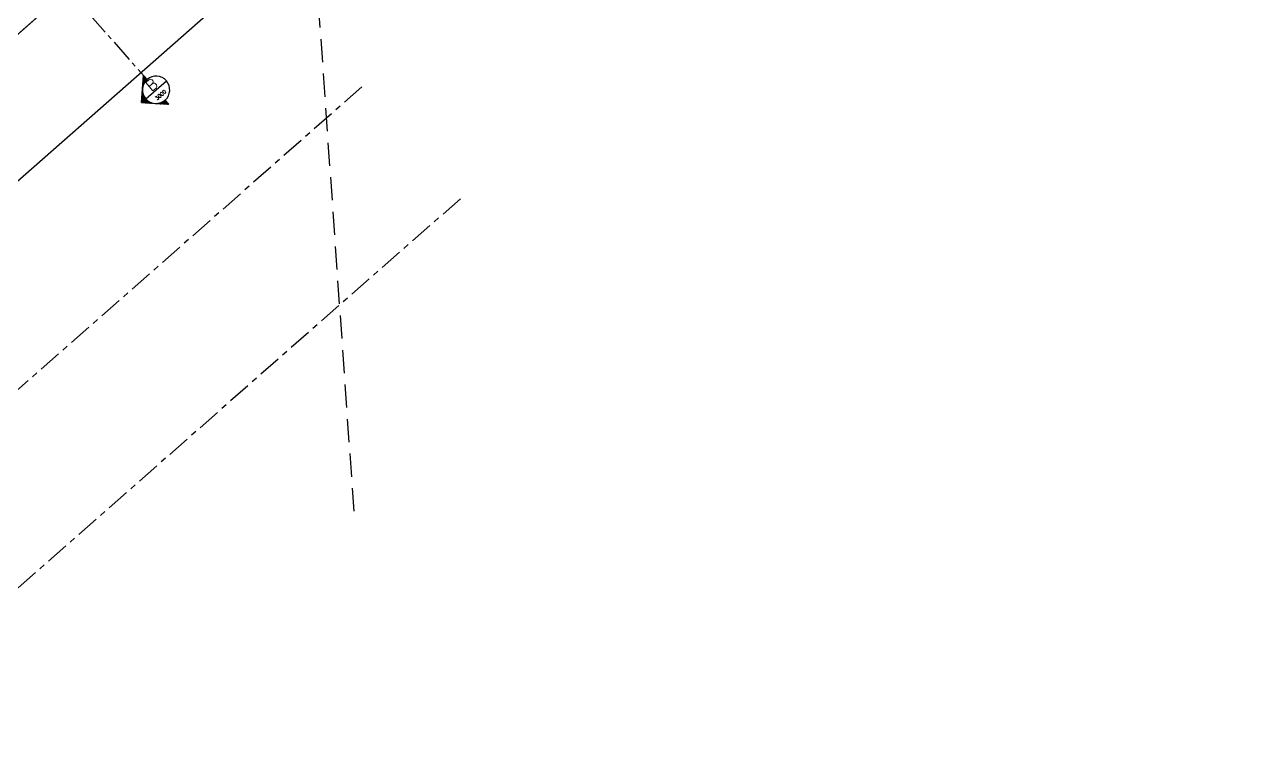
# Model space of a CAD drawing. Header units: millimetres. Extents: x 833681652 to 834427839, y 817425676 to 818089765.
# Drawn here: x 834360221 to 834427839, y 817911593 to 817951466 of the extents above; entities that cross this region are included whole.
import ezdxf
from ezdxf.enums import TextEntityAlignment as Align

# ---------------------------------------------------------------- set-up
doc = ezdxf.new("R2010")
doc.units = ezdxf.units.MM
doc.header["$LTSCALE"] = 100
for name, pattern in [('CENTER', [2, 1.25, -0.25, 0.25, -0.25]), ('Grid Line', [22.225, 12.7, -3.175, 3.175, -3.175]), ('HIDDENX2', [19.05, 12.7, -6.35])]:
    doc.linetypes.add(name, pattern=pattern)
for name, color, linetype in [('A-COLS', 3, 'Continuous'), ('DLN020__', 6, 'Continuous'), ('DLN052__', 7, 'Continuous'), ('DLN410__', 6, 'Continuous'), ('DLN910__', 3, 'Continuous'), ('MARK', 7, 'Continuous')]:
    doc.layers.add(name, color=color, linetype=linetype)
doc.styles.add('romans', font='romans.shx')

# ---------------------------------------------------------------- blocks, each defined once
blk = doc.blocks.new('*X7')
at = {"color": 0}
for p, q in [((75475, 54775), (75490, 54775)), ((75487, 54788), (75508, 54788)), ((75500, 54800), (75528, 54800)), ((75512, 54812), (75549, 54812)), ((75525, 54825), (75571, 54825)), ((75537, 54838), (75596, 54838)), ((75550, 54850), (75623, 54850)), ((75562, 54862), (75654, 54862)), ((75575, 54875), (75689, 54875)), ((75587, 54888), (75732, 54888)), ((75600, 54900), (75788, 54900)), ((75612, 54912), (75922, 54912)), ((75625, 54925), (75922, 54925)), ((75637, 54938), (75922, 54938)), ((75650, 54950), (75922, 54950)), ((75662, 54962), (75922, 54962)), ((75675, 54975), (75922, 54975)), ((75687, 54988), (75922, 54988)), ((75700, 55000), (75922, 55000)), ((75712, 55012), (75922, 55012)), ((75725, 55025), (75922, 55025)), ((75737, 55038), (75922, 55038)), ((75750, 55050), (75922, 55050)), ((75762, 55062), (75922, 55062)), ((75775, 55075), (75922, 55075)), ((75787, 55088), (75922, 55088)), ((75800, 55100), (75922, 55100)), ((75812, 55112), (75922, 55112)), ((75825, 55125), (75922, 55125)), ((75837, 55138), (75922, 55138)), ((75850, 55150), (75922, 55150)), ((75862, 55162), (75922, 55162)), ((75875, 55175), (75922, 55175)), ((75887, 55188), (75922, 55188)), ((75900, 55200), (75922, 55200)), ((75912, 55212), (75922, 55212)), ((74862, 54162), (75172, 54162)), ((74874, 54150), (75172, 54150)), ((74875, 54175), (75172, 54175)), ((74886, 54138), (75173, 54138)), ((74887, 54188), (75173, 54188)), ((74899, 54125), (75173, 54125)), ((74900, 54200), (75173, 54200)), ((74911, 54112), (75174, 54112)), ((74912, 54212), (75174, 54212)), ((74924, 54100), (75175, 54100)), ((74925, 54225), (75175, 54225)), ((74937, 54238), (75176, 54238)), ((74950, 54250), (75178, 54250)), ((74962, 54262), (75179, 54262)), ((74975, 54275), (75181, 54275)), ((74987, 54288), (75183, 54288)), ((75000, 54300), (75185, 54300)), ((75012, 54312), (75188, 54312)), ((75025, 54325), (75190, 54325)), ((75037, 54338), (75193, 54338)), ((75050, 54350), (75196, 54350)), ((75062, 54362), (75200, 54362)), ((75075, 54375), (75203, 54375)), ((75087, 54388), (75207, 54388)), ((75100, 54400), (75211, 54400)), ((75112, 54412), (75215, 54412)), ((75125, 54425), (75220, 54425)), ((75137, 54438), (75225, 54438)), ((75150, 54450), (75230, 54450)), ((75162, 54462), (75235, 54462)), ((75175, 54475), (75241, 54475)), ((75187, 54488), (75247, 54488)), ((75200, 54500), (75253, 54500)), ((75212, 54512), (75259, 54512)), ((75225, 54525), (75266, 54525)), ((75237, 54538), (75273, 54538)), ((75250, 54550), (75280, 54550)), ((75262, 54562), (75288, 54562)), ((75275, 54575), (75296, 54575)), ((75287, 54588), (75305, 54588)), ((75300, 54600), (75313, 54600)), ((75312, 54612), (75323, 54612)), ((75325, 54625), (75332, 54625)), ((75337, 54638), (75342, 54638)), ((75350, 54650), (75353, 54650)), ((75362, 54662), (75364, 54662)), ((75375, 54675), (75375, 54675)), ((75400, 54700), (75400, 54700)), ((75412, 54712), (75413, 54712)), ((75425, 54725), (75427, 54725)), ((75437, 54738), (75441, 54738)), ((75450, 54750), (75457, 54750)), ((75462, 54762), (75473, 54762)), ((74936, 54088), (75176, 54088)), ((74949, 54075), (75177, 54075)), ((74961, 54062), (75179, 54062)), ((74974, 54050), (75181, 54050)), ((74986, 54038), (75183, 54038)), ((74999, 54025), (75185, 54025)), ((75011, 54012), (75187, 54012)), ((75024, 54000), (75190, 54000)), ((75036, 53988), (75193, 53988)), ((75049, 53975), (75196, 53975)), ((75061, 53962), (75199, 53962)), ((75074, 53950), (75203, 53950)), ((75086, 53938), (75207, 53938)), ((75099, 53925), (75211, 53925)), ((75111, 53912), (75215, 53912)), ((75124, 53900), (75220, 53900)), ((75136, 53888), (75224, 53888)), ((75149, 53875), (75229, 53875)), ((75161, 53862), (75235, 53862)), ((75174, 53850), (75240, 53850)), ((75186, 53838), (75246, 53838)), ((75199, 53825), (75252, 53825)), ((75211, 53812), (75259, 53812)), ((75224, 53800), (75266, 53800)), ((75236, 53788), (75273, 53788)), ((75249, 53775), (75280, 53775)), ((75261, 53762), (75288, 53762)), ((75274, 53750), (75296, 53750)), ((75286, 53738), (75304, 53738)), ((75299, 53725), (75313, 53725)), ((75311, 53712), (75322, 53712)), ((75324, 53700), (75332, 53700)), ((75336, 53688), (75342, 53688)), ((75349, 53675), (75352, 53675)), ((75361, 53662), (75363, 53662)), ((75374, 53650), (75374, 53650)), ((75399, 53625), (75399, 53625)), ((75411, 53612), (75412, 53612)), ((75424, 53600), (75426, 53600)), ((75436, 53588), (75440, 53588)), ((75449, 53575), (75456, 53575)), ((75461, 53562), (75472, 53562)), ((75474, 53550), (75489, 53550)), ((75486, 53538), (75507, 53538)), ((75499, 53525), (75527, 53525)), ((75511, 53512), (75548, 53512)), ((75524, 53500), (75570, 53500)), ((75536, 53488), (75595, 53488)), ((75549, 53475), (75622, 53475)), ((75561, 53462), (75652, 53462)), ((75574, 53450), (75687, 53450)), ((75586, 53438), (75729, 53438)), ((75599, 53425), (75784, 53425)), ((75611, 53412), (75900, 53412)), ((75624, 53400), (75922, 53400)), ((75636, 53388), (75922, 53388)), ((75649, 53375), (75922, 53375)), ((75661, 53362), (75922, 53362)), ((75674, 53350), (75922, 53350)), ((75686, 53338), (75922, 53338)), ((75699, 53325), (75922, 53325)), ((75711, 53312), (75922, 53312)), ((75724, 53300), (75922, 53300)), ((75736, 53288), (75922, 53288)), ((75749, 53275), (75922, 53275)), ((75761, 53262), (75922, 53262)), ((75774, 53250), (75922, 53250)), ((75786, 53238), (75922, 53238)), ((75799, 53225), (75922, 53225)), ((75811, 53212), (75922, 53212)), ((75824, 53200), (75922, 53200)), ((75836, 53188), (75922, 53188)), ((75849, 53175), (75922, 53175)), ((75861, 53162), (75922, 53162)), ((75874, 53150), (75922, 53150)), ((75886, 53138), (75922, 53138)), ((75899, 53125), (75922, 53125)), ((75911, 53112), (75922, 53112))]:
    blk.add_line(p, q, dxfattribs=at)
blk = doc.blocks.new('SECDL')
at = {"layer": 'MARK'}
for p, q in [((0, -1), (0, 0)), ((-1.414, -2), (0, -0.586)), ((-1.414, -2), (0, -3.414)), ((-1, -2), (1, -2)), ((0, -3.414), (0, -3))]:
    blk.add_line(p, q, dxfattribs=at)
for start, end in [(90, 270), (270, 90)]:
    blk.add_arc((0, -2), 1, start, end, dxfattribs=at)
at = {"layer": 'MARK', "xscale": 0.001333333333333333, "yscale": 0.001333333333333333, "zscale": 0.001333333333333333}
blk.add_blockref('*X7', (-101.23, -74.216), dxfattribs=at)
at = {"layer": 'MARK', "style": 'romans'}
for tag, height, p in [('SECDL1', 0.8, (0, -1.5)), ('SECDL2', 0.267, (0, -2.5))]:
    blk.add_attdef(tag, text='', height=height, dxfattribs=at).set_placement(p, align=Align.MIDDLE)
blk = doc.blocks.new('A$C24A857F7')
at = {"layer": 'DLN020__', "linetype": 'Grid Line'}
for p, q in [((26218, 5300), (-66148, 5300)), ((26218, -2900), (-66148, -2900))]:
    blk.add_line(p, q, dxfattribs=at)

msp = doc.modelspace()

# ---------------------------------------------------------------- linework, layer by layer
at = {"color": 2}
msp.add_lwpolyline([(834427839, 818002704.1), (834318889.5, 817906820.3), (834242269.6, 817993880.9), (834351219.2, 818089764.7)], close=True, dxfattribs=at)
at = {"layer": 'A-COLS', "lineweight": 18}
for p, q in [((834375081.5, 817964353.3), (834340559.2, 817933971)), ((834340559.2, 817933971), (834375023.9, 817964302.6))]:
    msp.add_line(p, q, dxfattribs=at)
at = {"layer": 'DLN052__', "color": 3, "linetype": 'CENTER', "ltscale": 10}
msp.add_line((834362510.4, 817953493.1), (834366461.3, 817949003.8), dxfattribs=at)
at = {"layer": 'DLN910__', "color": 5, "linetype": 'HIDDENX2'}
msp.add_line((834378337.3, 817924695.8), (834370736.1, 818033425.8), dxfattribs=at)
msp.add_line((834378337.3, 817924695.8), (834370736.1, 818033425.8), dxfattribs=at)

# ---------------------------------------------------------------- block references
at = {"layer": 'DLN052__', "xscale": 750.0000000000001, "yscale": 750.0000000000001, "zscale": 750.0000000000001, "rotation": 41.35019582799266}
msp.add_blockref('SECDL', (834366461.3, 817949003.8), dxfattribs=at).add_auto_attribs({'SECDL1': 'B', 'SECDL2': '3000'})
at = {"layer": 'DLN410__', "rotation": 41.35026354802992}
msp.add_blockref('A$C24A857F7', (834362581.7, 817926733.8), dxfattribs=at)

doc.saveas('drawing.dxf')
